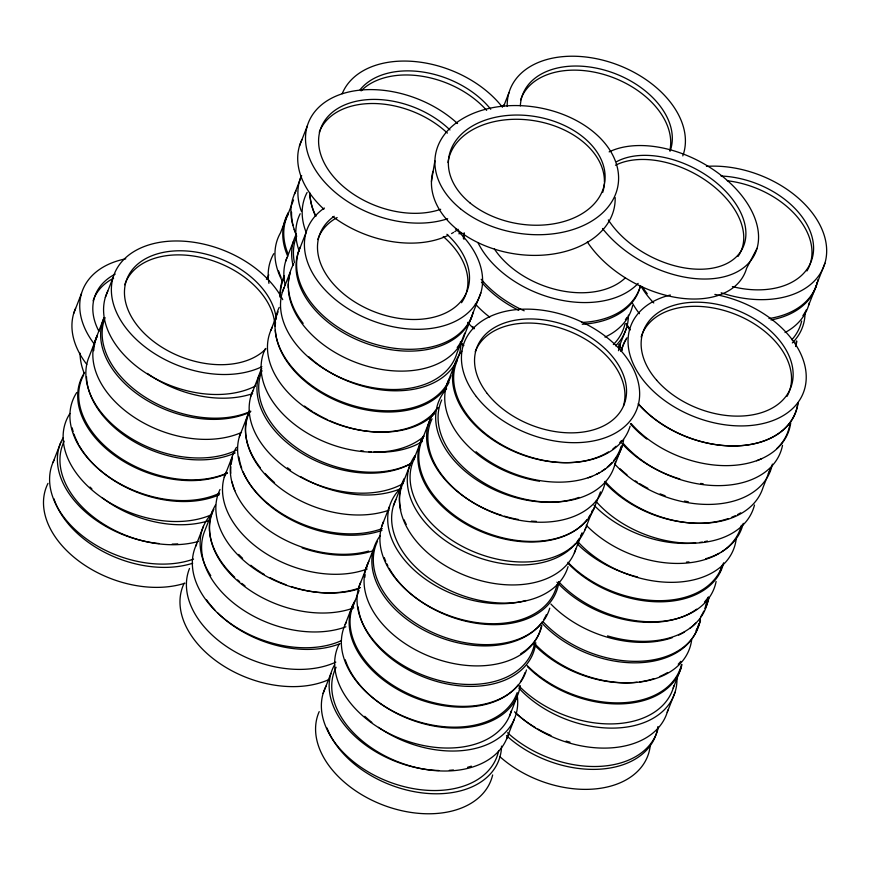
<?xml version="1.0" encoding="UTF-8"?>
<svg xmlns="http://www.w3.org/2000/svg" width="870" height="870" viewBox="0 0 870 870"><rect width="100%" height="100%" fill="white"/><g stroke="black" fill="none" stroke-linecap="round" stroke-linejoin="round"><path stroke-width="1.3" d="M431.444 181.504L434.891 160.83M73.689 313.461L81.486 293.473M105.335 297.388L113.122 277.399M96.298 337.593L104.085 317.604A92.535 61.922 21.3 0 0 143.148 398.047A92.535 61.922 21.3 0 0 250.484 411.912M53.048 462.329L60.846 442.341M299.465 146.019L307.262 126.019M294.375 194.336L301.683 175.588M287.198 216.238L293.538 199.991M285.621 261.37L293.418 241.371M282.272 292.418L290.069 272.43M298.366 252.191L306.164 232.203M270.787 330.513L278.095 311.764M250.908 396.078L258.705 376.09M195.663 546.273L203.46 526.285M239.359 436.751L247.156 416.763M224.253 477.195L232.051 457.207M212.715 510.494L204.918 530.482A92.535 61.922 21.3 0 0 241.229 608.717A92.535 61.922 21.3 0 0 345.901 626.802M503.61 106.39L508.972 92.644M381.669 526.611L389.455 506.623M365.824 568.795L373.611 548.807M358.777 587.37L366.574 567.37M352.48 605.694L344.683 625.682A92.535 61.922 21.3 0 0 408.171 718.174A92.535 61.922 21.3 0 0 517.182 692.607M351.795 609.261L359.103 590.523M393.392 505.959L401.179 485.971M402.821 483.47L410.618 463.482M413.402 460.534L421.2 440.546M323.118 693.444L330.915 673.445M422.113 439.937L429.91 419.949M464.743 333.112L456.946 353.1A92.535 61.922 21.3 0 1 348.185 380.853A92.535 61.922 21.3 0 1 284.142 287.361M480.838 292.885L473.041 312.874A92.535 61.922 21.3 0 1 364.28 340.627A92.535 61.922 21.3 0 1 300.237 247.134M472.443 314.712L464.645 334.7A92.535 61.922 21.3 0 1 371.218 367.281A92.535 61.922 21.3 0 1 288.383 290.439M446.495 385.562L454.292 365.574M626.617 327.642L618.82 347.63A92.535 61.922 21.3 0 0 619.723 343.998M509.526 715.988L517.324 696M574.363 552.896L582.15 532.908A92.535 61.922 21.3 0 1 580.551 536.279M584.934 529.971L592.731 509.972A92.535 61.922 21.3 0 1 591.698 512.234M593.655 509.363L600.474 491.876M506.59 738.967L514.387 718.979M614.514 465.722L622.311 445.723M817.115 283.228L824.912 263.24M808.719 305.055L816.517 285.066M673.206 688.126L681.003 668.127M667.225 712.302L675.022 692.313M757.041 248.352L746.58 268.341A92.535 57.724 27.6 0 1 676.414 297.529A92.535 57.724 27.6 0 1 587.337 241.936M609.141 151.88A92.535 57.724 27.6 0 1 734.998 187.855A92.535 57.724 27.6 0 1 727.374 275.855A92.535 57.724 27.6 0 1 602.508 228.495M615.503 165.235A78.952 49.242 27.6 0 1 709.605 183.178A78.952 49.242 27.6 0 1 737.999 256.454M616.591 161.679A78.952 49.242 27.6 0 1 726.406 192.096A78.952 49.242 27.6 0 1 715.716 267.492A78.952 49.242 27.6 0 1 608.337 219.914M250.854 411.238A92.535 61.922 21.3 0 1 144.822 396.959A92.535 61.922 21.3 0 1 105.085 317.648M252.626 393.61A92.535 61.922 21.3 0 1 147.389 373.426M241.545 432.423A92.535 61.922 21.3 0 1 133.197 416.621A92.535 61.922 21.3 0 1 97.342 335.352M236.825 449.964A92.535 61.922 21.3 0 1 129.032 437.066A92.535 61.922 21.3 0 1 89.316 356.2L97.103 336.212A92.535 61.922 21.3 0 0 93.71 350.74M227.385 472.921A92.535 61.922 21.3 0 1 118.287 456.619A92.535 61.922 21.3 0 1 83.77 374.752M235.183 452.933A92.535 61.922 21.3 0 1 140.233 445.027A92.535 61.922 21.3 0 1 86.489 376.59M198.469 541.434A92.535 61.922 21.3 0 1 95.33 518.444A92.535 61.922 21.3 0 1 64.228 441.166M210.083 520.271A92.535 61.922 21.3 0 1 102.04 497.629M91.883 488.886A92.535 61.922 21.3 0 1 90.034 487.059M184.929 583.204A92.535 61.922 21.3 0 1 80.007 561.922A92.535 61.922 21.3 0 1 48.002 483.35M192.727 563.216A92.535 61.922 21.3 0 1 53.918 498.727M211.617 514.659A92.535 61.922 21.3 0 1 100.605 496.77A92.535 61.922 21.3 0 1 69.97 413.446M219.414 494.671A92.535 61.922 21.3 0 1 79.05 445.299M78.376 444.07A92.535 61.922 21.3 0 1 73.961 434.087M73.156 431.585A92.535 61.922 21.3 0 1 72.188 427.866M219.621 493.181A92.535 61.922 21.3 0 1 108.054 476.325A92.535 61.922 21.3 0 1 76.745 392.522M227.418 473.193A92.535 61.922 21.3 0 1 115.851 456.337A92.535 61.922 21.3 0 1 84.542 372.534M193.531 559.084A92.535 61.922 21.3 0 1 87.37 539.563A92.535 61.922 21.3 0 1 54.103 460.078M177.741 543.87A92.535 61.922 21.3 0 1 172.195 544.109M159.123 543.554A92.535 61.922 21.3 0 1 63.086 437.893M507.232 106.477A92.535 61.922 21.3 0 1 606.096 61.041A92.535 61.922 21.3 0 1 682.798 155.882M520.575 100.017A78.952 52.831 21.3 0 1 608.88 76.049A78.952 52.831 21.3 0 1 669.846 150.543M520.336 105.89A78.952 52.831 21.3 0 1 606.89 70.796A78.952 52.831 21.3 0 1 670.02 151.25M84.194 373.187A92.535 61.922 21.3 0 1 80.062 353.155M502.588 106.151A92.535 61.922 21.3 0 1 504.513 104.574M458.131 229.278A92.535 61.922 21.3 0 1 454.782 231.637M453.618 232.366A92.535 61.922 21.3 0 1 451.53 233.595M448.235 235.313A92.535 61.922 21.3 0 1 332.84 216.652M323.868 209.191A92.535 61.922 21.3 0 1 301.901 139.722M447.669 218.718A92.535 61.922 21.3 0 1 325.739 183.298A92.535 61.922 21.3 0 1 334.711 96.679A92.535 61.922 21.3 0 1 457.533 123.529M319.279 132.207A78.952 52.831 21.3 0 1 373.208 103.508A78.952 52.831 21.3 0 1 447.397 133.11M440.677 209.289A78.952 52.831 21.3 0 1 335.755 179.242A78.952 52.831 21.3 0 1 344.466 105.02A78.952 52.831 21.3 0 1 449.975 129.956M558.855 582.106A92.535 61.922 21.3 0 1 491.691 624.627A92.535 61.922 21.3 0 1 395.959 578.485M395.121 577.386A92.535 61.922 21.3 0 1 389.162 568.295M387.911 565.979A92.535 61.922 21.3 0 1 386.769 563.662M385.736 561.346A92.535 61.922 21.3 0 1 384.279 557.626M549.742 608.217A92.535 61.922 21.3 0 1 440.024 635.611A92.535 61.922 21.3 0 1 377.504 541.249M541.401 625.856A92.535 61.922 21.3 0 1 432.433 657.502A92.535 61.922 21.3 0 1 368.869 561.291M546.425 614.546A92.535 61.922 21.3 0 1 543.891 619.375M542.391 621.658A92.535 61.922 21.3 0 1 423.918 630.174A92.535 61.922 21.3 0 1 380.32 535.529M534.354 644.42A92.535 61.922 21.3 0 1 427.29 676.773A92.535 61.922 21.3 0 1 360.637 582.313M541.879 625.65A92.535 61.922 21.3 0 1 520.717 653.729M364.867 577.321A92.535 61.922 21.3 0 1 365.085 574.765M365.933 569.774A92.535 61.922 21.3 0 1 367.901 563.564M535.757 642.571A92.535 61.922 21.3 0 1 447.039 683.95A92.535 61.922 21.3 0 1 358.114 606.912M526.47 669.943A92.535 61.922 21.3 0 1 417.709 697.707A92.535 61.922 21.3 0 1 353.655 604.215M517.193 695.184A92.535 61.922 21.3 0 1 474.476 748.646A92.535 61.922 21.3 0 1 378.483 727.331M371.871 722.415A92.535 61.922 21.3 0 1 364.824 716.304M507.982 735.183A92.535 61.922 21.3 0 1 397.753 761.718A92.535 61.922 21.3 0 1 336.092 667.29M492.648 774.952A92.535 61.922 21.3 0 1 384.986 805.761A92.535 61.922 21.3 0 1 319.203 711.616M501.555 746.134A92.535 61.922 21.3 0 1 424.429 793.157A92.535 61.922 21.3 0 1 327.022 728.005M511.299 710.899A92.535 61.922 21.3 0 1 401.635 739.108A92.535 61.922 21.3 0 1 339.028 644.311M520.206 685.56A92.535 61.922 21.3 0 1 438.208 726.754A92.535 61.922 21.3 0 1 345.205 659.743M345.183 624.551A92.535 61.922 21.3 0 1 346.293 622.322M524.98 672.619A92.535 61.922 21.3 0 1 520.477 681.743M518.248 684.853A92.535 61.922 21.3 0 1 403.114 692.422A92.535 61.922 21.3 0 1 354.688 601.235M498.695 750.495A92.535 61.922 21.3 0 1 389.738 782.141A92.535 61.922 21.3 0 1 326.174 685.941M471.333 766.144A92.535 61.922 21.3 0 1 467.527 767.296M453.422 769.961A92.535 61.922 21.3 0 1 449.366 770.32M438.741 770.505A92.535 61.922 21.3 0 1 351.578 733.008A92.535 61.922 21.3 0 1 334.624 664.745M630.087 426.235A92.535 61.922 21.3 0 1 521.315 453.999A92.535 61.922 21.3 0 1 457.272 360.506M475.227 351.752A78.952 52.831 21.3 0 1 565.75 329.893A78.952 52.831 21.3 0 1 623.453 405.898M611.98 462.557A92.535 61.922 21.3 0 1 607.26 467.136M605.161 468.832A92.535 61.922 21.3 0 1 601.812 471.181M599.615 472.54A92.535 61.922 21.3 0 1 596.385 474.313M591.785 476.434A92.535 61.922 21.3 0 1 588.153 477.837M539.4 481.208A92.535 61.922 21.3 0 1 448.931 379.276M621.169 446.245A92.535 61.922 21.3 0 1 613.633 460.611M621.419 440.622A92.535 61.922 21.3 0 1 619.777 442.569M616.069 446.266A92.535 61.922 21.3 0 1 612.958 448.833M608.445 451.932A92.535 61.922 21.3 0 1 491.909 439.252A92.535 61.922 21.3 0 1 461.829 351.219M615.416 462.09A92.535 61.922 21.3 0 1 508.352 494.443A92.535 61.922 21.3 0 1 441.699 399.982M623.638 439.611A92.535 61.922 21.3 0 1 567.566 481.806A92.535 61.922 21.3 0 1 476.02 451.726M604.933 483.405A92.535 61.922 21.3 0 1 496.313 513.865A92.535 61.922 21.3 0 1 432.064 418.84M579.072 497.401A92.535 61.922 21.3 0 1 575.309 498.619M574.037 498.988A92.535 61.922 21.3 0 1 464.482 470.681A92.535 61.922 21.3 0 1 446.614 388.825M575.744 549.111A92.535 61.922 21.3 0 1 465.526 575.646A92.535 61.922 21.3 0 1 403.854 481.219M579.3 538.454A92.535 61.922 21.3 0 1 577.158 541.618M575.581 543.63A92.535 61.922 21.3 0 1 457.968 548.47A92.535 61.922 21.3 0 1 414.859 455.804M556.974 584.901A92.535 61.922 21.3 0 1 449.311 615.699A92.535 61.922 21.3 0 1 383.529 521.565M526.078 600.474A92.535 61.922 21.3 0 1 415.218 571.024A92.535 61.922 21.3 0 1 400.439 488.429M585.901 527.459A92.535 61.922 21.3 0 1 474.313 551.993A92.535 61.922 21.3 0 1 415.012 457.174M590.523 514.442A92.535 61.922 21.3 0 1 588.49 517.65M586.967 519.705A92.535 61.922 21.3 0 1 471.834 527.274A92.535 61.922 21.3 0 1 423.407 436.077M594.623 506.862A92.535 61.922 21.3 0 1 483.883 531.744A92.535 61.922 21.3 0 1 423.157 437.686M536.409 521.38A92.535 61.922 21.3 0 1 531.342 521.119M518.422 519.488A92.535 61.922 21.3 0 1 504.23 516.127M501.653 515.334A92.535 61.922 21.3 0 1 435.674 410.227M568.056 566.642A92.535 61.922 21.3 0 1 458.349 594.036A92.535 61.922 21.3 0 1 395.828 499.674M406.236 524.403A92.535 61.922 21.3 0 1 404.061 519.781M400.765 509.798A92.535 61.922 21.3 0 1 404.235 478.467M615.155 197.544A92.535 63.63 9.5 0 1 515.834 254.04A92.535 63.63 9.5 0 1 432.945 171.368M447.985 162.581A78.952 54.288 9.5 0 1 530.45 120.169A78.952 54.288 9.5 0 1 604.4 182.308M604.346 183.592A78.952 54.288 9.5 0 1 602.682 192.498M86.793 364.399A92.535 61.922 21.3 0 1 75.559 308.404M94.591 344.411A92.535 61.922 21.3 0 1 125.748 258.836M93.09 300.835A78.952 52.831 21.3 0 1 113.611 278.204M98.941 331.318A78.952 52.831 21.3 0 1 115.21 274.104M255.225 386.139A92.535 61.922 21.3 0 1 146.062 373.143A92.535 61.922 21.3 0 1 107.771 291.102M261.903 366.705A92.535 61.922 21.3 0 1 128.912 331.644A92.535 61.922 21.3 0 1 156.491 242.947A92.535 61.922 21.3 0 1 282.739 299.65M124.725 284.762A78.952 52.831 21.3 0 1 204.135 258.172A78.952 52.831 21.3 0 1 274.615 322.498M265.959 348.783A78.952 52.831 21.3 0 1 143.333 332.416A78.952 52.831 21.3 0 1 170.705 251.256A78.952 52.831 21.3 0 1 276.214 318.398M382.245 528.568A92.535 61.922 21.3 0 1 278.596 511.527A92.535 61.922 21.3 0 1 240.207 434.195M274.528 482.578A92.535 61.922 21.3 0 1 265.111 473.465M260.26 467.701A92.535 61.922 21.3 0 1 249.592 410.477M381.941 530.395A92.535 61.922 21.3 0 1 243.165 471.931M241.708 468.212A92.535 61.922 21.3 0 1 238.956 456.989M374.144 550.384A92.535 61.922 21.3 0 1 302.184 547.937M234.856 490.691A92.535 61.922 21.3 0 1 232.083 481.936M230.8 473.247A92.535 61.922 21.3 0 1 230.876 466.777M231.159 464.243A92.535 61.922 21.3 0 1 232.486 458.12M367.14 569.013A92.535 61.922 21.3 0 1 261.87 550.873A92.535 61.922 21.3 0 1 226.124 472.138M368.662 551.058A92.535 61.922 21.3 0 1 263.403 526.285A92.535 61.922 21.3 0 1 236.444 447.321M360.484 587.587A92.535 61.922 21.3 0 1 254.41 568.882A92.535 61.922 21.3 0 1 220.034 489.473M341.388 640.646A92.535 61.922 21.3 0 1 233.084 625.258A92.535 61.922 21.3 0 1 196.696 544.022M210.768 575.657A92.535 61.922 21.3 0 1 211.736 513.637M329.36 679.361A92.535 61.922 21.3 0 1 221.143 664.408A92.535 61.922 21.3 0 1 184.168 583.237M244.992 585.858A92.535 61.922 21.3 0 1 241.74 583.346M239.652 581.639A92.535 61.922 21.3 0 1 237.608 579.899M234.693 577.245A92.535 61.922 21.3 0 1 215.575 504.937M353.818 607.869A92.535 61.922 21.3 0 1 247.678 588.762A92.535 61.922 21.3 0 1 213.879 509.298M359.125 588.74A92.535 61.922 21.3 0 1 291.091 586.532M286.002 584.76A92.535 61.922 21.3 0 1 270.081 577.669M264.252 574.428A92.535 61.922 21.3 0 1 261.99 573.069M260.88 572.384A92.535 61.922 21.3 0 1 250.734 565.261M242.61 558.312A92.535 61.922 21.3 0 1 238.695 554.429M335.798 662.135A92.535 61.922 21.3 0 1 229.234 648.259A92.535 61.922 21.3 0 1 189.508 568.48M340.061 643.659A92.535 61.922 21.3 0 1 217.511 612.752M214.792 609.946A92.535 61.922 21.3 0 1 206.603 599.908M455.456 228.81A92.535 61.922 21.3 0 1 459.284 319.17A92.535 61.922 21.3 0 1 335.309 299.508A92.535 61.922 21.3 0 1 324.379 208.028M317.767 239.565A78.952 52.831 21.3 0 1 337.136 217.554M443.243 236.531A78.952 52.831 21.3 0 1 466.407 292.527M466.037 293.712A78.952 52.831 21.3 0 1 461.502 302.738M446.897 234.258A78.952 52.831 21.3 0 1 449.409 310.981A78.952 52.831 21.3 0 1 343.944 294.158A78.952 52.831 21.3 0 1 334.178 216.271M473.073 312.308A92.535 61.922 21.3 0 1 367.314 343.791A92.535 61.922 21.3 0 1 298.617 251.474M288.231 287.839A92.535 61.922 21.3 0 1 288.274 283.957M288.481 281.401A92.535 61.922 21.3 0 1 289.971 274.017M461.035 341.812A92.535 61.922 21.3 0 1 457.196 347.467M303.173 323.368A92.535 61.922 21.3 0 1 293.777 263.73M451.041 375.655A92.535 61.922 21.3 0 1 340.801 401.396A92.535 61.922 21.3 0 1 279.205 307.404M460.98 343.15A92.535 61.922 21.3 0 1 405.311 390.391A92.535 61.922 21.3 0 1 308.97 356.874M412.337 462.786A92.535 61.922 21.3 0 1 303.717 452.433A92.535 61.922 21.3 0 1 262.044 370.718M422.385 441.481A92.535 61.922 21.3 0 1 373.817 452.063M371.272 451.911A92.535 61.922 21.3 0 1 368.706 451.693M363.529 451.095A92.535 61.922 21.3 0 1 360.93 450.714M388.977 510.157A92.535 61.922 21.3 0 1 285.099 491.68A92.535 61.922 21.3 0 1 248.657 414.076M401.581 488.266A92.535 61.922 21.3 0 1 300.52 476.532M290.591 470.072A92.535 61.922 21.3 0 1 287.47 467.755M424.136 436.207A92.535 61.922 21.3 0 1 311.188 435.359A92.535 61.922 21.3 0 1 265.459 348.446M434.587 413.718A92.535 61.922 21.3 0 1 330.154 420.895M327.707 419.797A92.535 61.922 21.3 0 1 313.581 412.217M312.471 411.532A92.535 61.922 21.3 0 1 304.5 406.072M438.088 407.617A92.535 61.922 21.3 0 1 323.923 418.481A92.535 61.922 21.3 0 1 272.397 327.142M449.083 382.202A92.535 61.922 21.3 0 1 352.502 406.584A92.535 61.922 21.3 0 1 275.355 330.35M275.257 326.467A92.535 61.922 21.3 0 1 275.518 322.335M275.91 319.605A92.535 61.922 21.3 0 1 276.464 316.93M402.984 483.655A92.535 61.922 21.3 0 1 293.821 473.204A92.535 61.922 21.3 0 1 252.778 391.021M411.825 463.057A92.535 61.922 21.3 0 1 300.596 452.574A92.535 61.922 21.3 0 1 261.761 368.586M280.183 297.17A92.535 61.922 21.3 0 1 284.294 275.757M342.204 93.677A92.535 61.922 21.3 0 1 413.946 61.476A92.535 61.922 21.3 0 1 502.436 107.227M361.104 90.882A78.952 52.831 21.3 0 1 486.635 110.37M360.126 89.697A78.952 52.831 21.3 0 1 490.745 109.25M461.296 233.16A92.535 61.922 21.3 0 1 458.86 233.791M315.951 216.249A92.535 61.922 21.3 0 1 309.731 192.803M294.397 262.49A92.535 61.922 21.3 0 1 296.746 236.009M280.281 297.007A92.535 61.922 21.3 0 1 284.468 276.888M299.367 251.463A92.535 61.922 21.3 0 1 300.172 213.726M306.186 232.442A92.535 61.922 21.3 0 1 307.11 192.433M315.484 215.956A92.535 61.922 21.3 0 1 310.057 195.641M285.208 285.186A92.535 61.922 21.3 0 1 286.959 257.553M293.005 265.198A92.535 61.922 21.3 0 1 296.463 233.867M640.418 286.132A92.535 61.922 21.3 0 1 581.475 322.465M524.186 310.797A92.535 61.922 21.3 0 1 481.186 279.281M464.004 239.272A92.535 61.922 21.3 0 1 464.254 232.834M638.145 283.402A92.535 61.922 21.3 0 1 554.429 298.638A92.535 61.922 21.3 0 1 478.011 242.73M625.432 277.78A78.952 52.831 21.3 0 1 494.377 248.972M632.653 305.555A92.535 61.922 21.3 0 1 604.976 337.114M489.701 317.137A92.535 61.922 21.3 0 1 475.303 303.978M640.45 285.567A92.535 61.922 21.3 0 1 582.237 324.238M518.716 310.329A92.535 61.922 21.3 0 1 481.404 282.076M463.395 238.521A92.535 61.922 21.3 0 1 463.808 233.41M624.964 323.955A92.535 61.922 21.3 0 1 613.35 344.553M474.063 328.86A92.535 61.922 21.3 0 1 467.614 322.378M626.987 317.409A92.535 61.922 21.3 0 1 625.421 319.649M463.862 345.531A92.535 61.922 21.3 0 1 460.404 341.747M628.379 315.114A92.535 61.922 21.3 0 1 615.634 345.836M474.422 328.327A92.535 61.922 21.3 0 1 472.562 326.478M463.079 345.651A92.535 61.922 21.3 0 1 460.371 342.606M620.179 344.118A92.535 61.922 21.3 0 1 618.461 350.708M716.108 581.486A92.535 61.922 21.3 0 1 651.858 621.811A92.535 61.922 21.3 0 1 558.605 581.584M723.622 562.814A92.535 61.922 21.3 0 1 660.047 601.822A92.535 61.922 21.3 0 1 568.154 563.466M703.786 611.077A92.535 61.922 21.3 0 1 700.535 617.015M695.793 623.029A92.535 61.922 21.3 0 1 689.899 628.357M684.57 631.99A92.535 61.922 21.3 0 1 678.687 635.089M672.314 637.656A92.535 61.922 21.3 0 1 550.895 604.03M706.636 602.051A92.535 61.922 21.3 0 1 704.82 608.565M708.332 597.027A92.535 61.922 21.3 0 1 704.461 602.073M696.62 609.174A92.535 61.922 21.3 0 1 556.93 582.16M700.415 618.548A92.535 61.922 21.3 0 1 638.123 661.32A92.535 61.922 21.3 0 1 543.369 622.061M708.365 597.298A92.535 61.922 21.3 0 1 607.532 635.894M691.639 640.037A92.535 61.922 21.3 0 1 629.347 682.809A92.535 61.922 21.3 0 1 534.593 643.55M698.74 623.833A92.535 61.922 21.3 0 1 634.502 662.842A92.535 61.922 21.3 0 1 542.38 623.562M667.899 709.909A92.535 61.922 21.3 0 1 605.357 748.102A92.535 61.922 21.3 0 1 514.594 711.747M676.925 677.241A92.535 61.922 21.3 0 1 619.059 727.875A92.535 61.922 21.3 0 1 518.77 688.018M650.14 746.58A92.535 61.922 21.3 0 1 592.405 789.144A92.535 61.922 21.3 0 1 499.663 756.498M657.927 726.58A92.535 61.922 21.3 0 1 599.55 769.2A92.535 61.922 21.3 0 1 506.471 735.618M673.88 685.734A92.535 61.922 21.3 0 1 610.022 723.927A92.535 61.922 21.3 0 1 518.737 685.712M681.96 664.517A92.535 61.922 21.3 0 1 619.342 703.928A92.535 61.922 21.3 0 1 527.448 666.648M681.46 664.669A92.535 61.922 21.3 0 1 618.255 702.873A92.535 61.922 21.3 0 1 527.22 665.583M680.808 661.33A92.535 61.922 21.3 0 1 678.23 664.201M667.627 672.499A92.535 61.922 21.3 0 1 659.862 676.436M653.761 678.709A92.535 61.922 21.3 0 1 639.765 681.895M637.09 682.232A92.535 61.922 21.3 0 1 534.104 644.659M658.318 727.505A92.535 61.922 21.3 0 1 598.038 766.448A92.535 61.922 21.3 0 1 507.547 732.747M569.97 742.154A92.535 61.922 21.3 0 1 566.131 741.066M550.96 735.531A92.535 61.922 21.3 0 1 537.823 728.995M535.529 727.657A92.535 61.922 21.3 0 1 515.344 712.747M798.04 403.125A92.535 61.922 21.3 0 1 733.78 445.918A92.535 61.922 21.3 0 1 638.439 403.81M621.321 351.393A92.535 61.922 21.3 0 1 626.422 338.887M714.868 294.419A92.535 61.922 21.3 0 1 801.64 396.579A92.535 61.922 21.3 0 1 661.776 398.395A92.535 61.922 21.3 0 1 670.357 295.006M641.125 337.049A78.952 52.831 21.3 0 1 736.368 314.701A78.952 52.831 21.3 0 1 786.958 396.437M789.34 426.942A92.535 61.922 21.3 0 1 776.921 448.463M761.663 458.664A92.535 61.922 21.3 0 1 756.596 460.763M646.812 439.056A92.535 61.922 21.3 0 1 630.424 423.842M790.025 423.146A92.535 61.922 21.3 0 1 789.612 425.626M797.823 403.158A92.535 61.922 21.3 0 1 733.562 445.962A92.535 61.922 21.3 0 1 638.221 403.854M621.104 351.437A92.535 61.922 21.3 0 1 626.933 337.788M782.521 445.299A92.535 61.922 21.3 0 1 716.956 485.623A92.535 61.922 21.3 0 1 623.322 443.515M790.721 422.831A92.535 61.922 21.3 0 1 726.461 465.635A92.535 61.922 21.3 0 1 631.12 423.527M772.364 464.101A92.535 61.922 21.3 0 1 708.115 504.426A92.535 61.922 21.3 0 1 614.862 464.199M703.156 483.731A92.535 61.922 21.3 0 1 700.6 483.426M679.894 478.978A92.535 61.922 21.3 0 1 621.8 443.276M741.392 525.241A92.535 61.922 21.3 0 1 677.534 563.445A92.535 61.922 21.3 0 1 586.25 525.219M707.419 541.02A92.535 61.922 21.3 0 1 704.896 541.564M702.318 542.053A92.535 61.922 21.3 0 1 699.697 542.467M695.685 542.945A92.535 61.922 21.3 0 1 594.047 505.231M722.676 564.293A92.535 61.922 21.3 0 1 657.905 600.67A92.535 61.922 21.3 0 1 567.893 562.324M637.59 576.984A92.535 61.922 21.3 0 1 576.592 543.261M754.486 505.013A92.535 61.922 21.3 0 1 687.952 543.184A92.535 61.922 21.3 0 1 595.863 501.207M740.653 512.843A92.535 61.922 21.3 0 1 737.455 514.627M735.215 515.736A92.535 61.922 21.3 0 1 731.703 517.269M728.038 518.64A92.535 61.922 21.3 0 1 604.498 482.176M605.074 481.338A92.535 61.922 21.3 0 0 695.434 523.261A92.535 61.922 21.3 0 0 763.023 487.548L770.82 467.56A92.535 61.922 21.3 0 1 768.286 473.802M688.3 501.74A92.535 61.922 21.3 0 1 684.44 501.055M665.115 495.748A92.535 61.922 21.3 0 1 660.102 493.855M647.856 488.255A92.535 61.922 21.3 0 1 639.787 483.709M637.558 482.317A92.535 61.922 21.3 0 1 635.35 480.871M626.955 474.748A92.535 61.922 21.3 0 1 620.082 468.821M736.118 539.53A92.535 61.922 21.3 0 1 673.173 582.324A92.535 61.922 21.3 0 1 578.202 542.108M743.23 523.338A92.535 61.922 21.3 0 1 721.437 551.95M719.153 553.255A92.535 61.922 21.3 0 1 705.657 558.757M688.996 561.889A92.535 61.922 21.3 0 1 686.463 562.096M708.909 598.168A92.535 61.922 21.3 0 1 705.831 606.858M700.48 620.56A92.535 61.922 21.3 0 1 696.076 630.435M721.926 566.479A92.535 61.922 21.3 0 1 719.501 572.525M706.918 603.334A92.535 61.922 21.3 0 1 705.581 607.14M706.462 166.366A92.535 61.922 21.3 0 1 826.348 245.275A92.535 61.922 21.3 0 1 721.186 292.798M818.017 279.596A92.535 61.922 21.3 0 1 768.949 318.54M727.287 180.742A78.952 52.831 21.3 0 1 806.947 270.951M721.012 176.012A78.952 52.831 21.3 0 1 813.374 244.035A78.952 52.831 21.3 0 1 732.377 286.589M809.35 302.651A92.535 61.922 21.3 0 1 785.034 332.547M653.761 302.956A92.535 61.922 21.3 0 1 641.005 286.274M817.147 282.663A92.535 61.922 21.3 0 1 770.95 319.942M801.661 321.052A92.535 61.922 21.3 0 1 791.83 339.768M639.45 313.711A92.535 61.922 21.3 0 1 632.653 303.521M806.381 309.753A92.535 61.922 21.3 0 1 802.912 315.636M647.247 293.723A92.535 61.922 21.3 0 1 642.506 286.98M629.945 329.382A92.535 61.922 21.3 0 1 626.509 323.629M796.42 341.094A92.535 61.922 21.3 0 1 795.517 344.727M805.054 313.504A92.535 61.922 21.3 0 1 792.331 342.932M629.967 330.252A92.535 61.922 21.3 0 1 625.976 323.357M796.876 341.214A92.535 61.922 21.3 0 1 795.582 346.521M622.17 350.24A92.535 61.922 21.3 0 1 618.787 344.509M301.335 211.16A92.535 61.922 21.3 0 1 301.357 175.729M295.256 232.094A92.535 61.922 21.3 0 1 296.007 190.976M300.357 179.416A92.535 61.922 21.3 0 1 301.183 176.838M288.079 253.996A92.535 61.922 21.3 0 1 288.253 213.987M296.376 235.172A92.535 61.922 21.3 0 1 294.169 229.365M293.038 225.352A92.535 61.922 21.3 0 1 291.548 212.149M268.928 283.348A92.535 61.922 21.3 0 1 273.735 253.714M281.01 277.236A92.535 61.922 21.3 0 1 278.607 270.972M282.424 281.271A92.535 61.922 21.3 0 1 280.51 232.79L288.296 212.802A92.535 61.922 21.3 0 0 287.774 256.313M266.416 279.346A92.535 61.922 21.3 0 1 268.808 274.942M476.303 396.513A92.535 61.922 21.3 0 0 630.337 420.612A92.535 61.922 21.3 0 0 544.979 310.601A92.535 61.922 21.3 0 0 476.303 396.513M487.211 393.479A78.952 52.831 21.3 0 0 618.613 414.044A78.952 52.831 21.3 0 0 545.794 320.193A78.952 52.831 21.3 0 0 487.211 393.479M460.458 208.746A92.535 63.63 9.5 0 0 614.981 195.652A92.535 63.63 9.5 0 0 504.807 105.999A92.535 63.63 9.5 0 0 460.458 208.746M470.191 203.08A78.952 54.288 9.5 0 0 602.018 191.911A78.952 54.288 9.5 0 0 508.026 115.416A78.952 54.288 9.5 0 0 470.191 203.08M656.643 380.201A78.952 52.831 21.3 0 0 787.252 394.491A78.952 52.831 21.3 0 0 707.506 302.803A78.952 52.831 21.3 0 0 656.643 380.201"/></g></svg>
